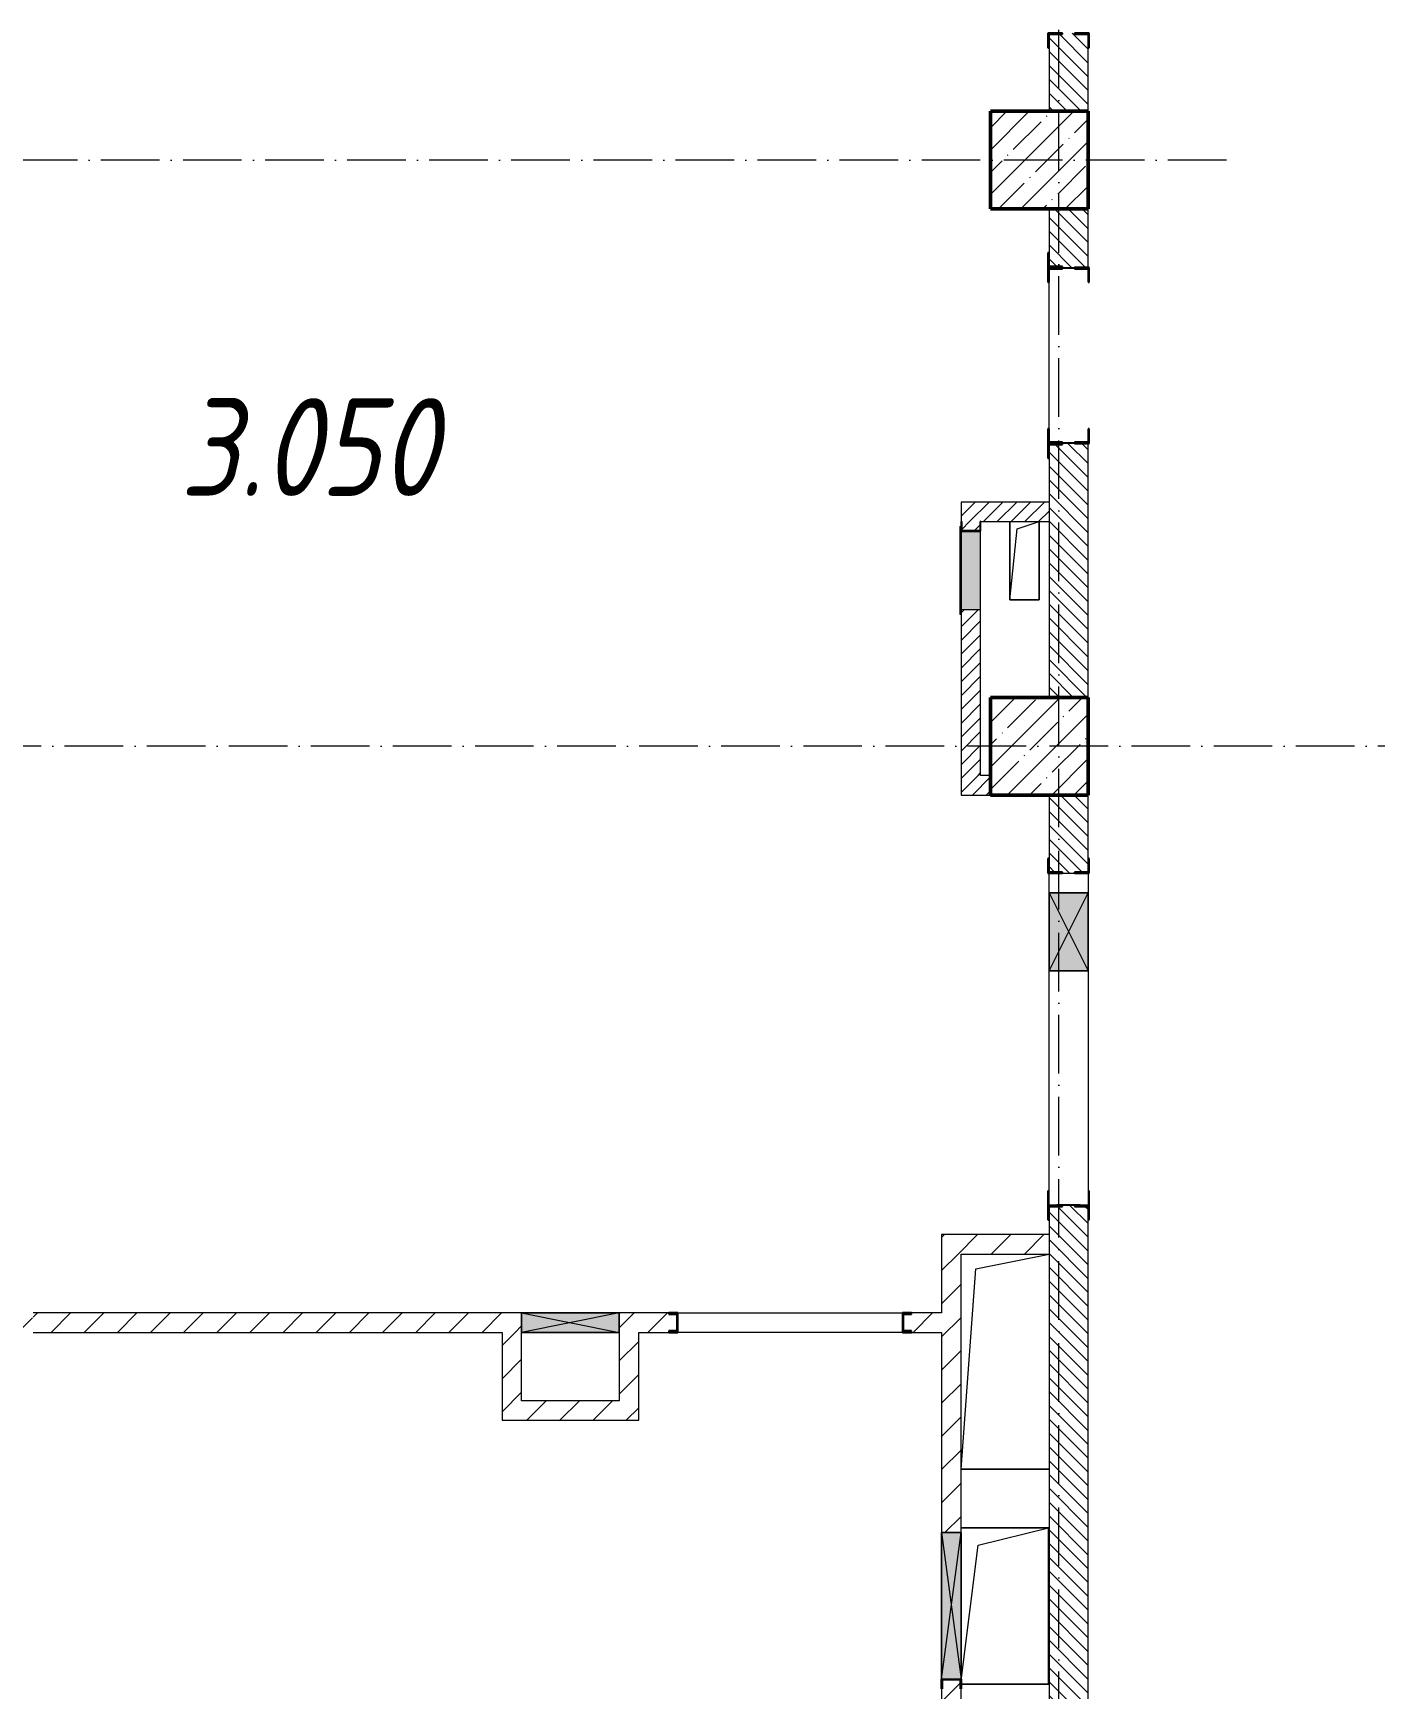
# Model space of a CAD drawing. Header units: millimetres. Extents: x 2294 to 908349, y -83289 to 219220.
# Drawn here: x 165784 to 172651, y 33681 to 42156 of the extents above; entities that cross this region are included whole.
import ezdxf

# ---------------------------------------------------------------- set-up
doc = ezdxf.new("R2010")
doc.units = ezdxf.units.MM
doc.linetypes.add('50_200_ШТРИХ_1Т_ш5_п1_п1_', pattern=[700, 500, -100, 0, -100])
for name, color, linetype, lineweight in [('A-DETL-GENF-OTLN', 7, 'Continuous', 9), ('A-FLOR-____-OTLN', 7, 'Continuous', 9), ('A-GENM-____-MCUT', 7, 'Continuous', 25), ('A-GENM-____-OTLN', 7, 'Continuous', 9), ('A-GENM-____-OTLN-1', 7, 'Continuous', 25), ('A-GLAZ-____-OTLN', 7, 'Continuous', 9), ('A-WALL-____-MCUT-3', 7, 'Continuous', 9), ('A-WALL-____-PATT-1', 7, 'Continuous', 9), ('A-WALL-FNSH-MCUT-1', 7, 'Continuous', 9), ('I-WALL-____-OTLN', 7, 'Continuous', 9), ('S-COLS-____-MCUT', 7, 'Continuous', 50), ('S-COLS-____-OTLN', 7, 'Continuous', 9), ('S-GRID-____-OTLN-1', 7, '50_200_ШТРИХ_1Т_ш5_п1_п1_', 9), ('Марки помещений', 7, 'Continuous', 9)]:
    doc.layers.add(name, color=color, linetype=linetype, lineweight=lineweight)
doc.layers.add('A-GLAZ-____-OTLN-1', color=7, linetype='Continuous', lineweight=9, true_color=0xc0c0c0)
doc.styles.add('ISOCPEUR_I_2', font='isocpeui.ttf', dxfattribs={"width": 0.85, "height": 2.3})
pattern_1 = [(45, (165583.51, 6025.28), (-84.8528, 84.8528), [])]
pattern_2 = [(135, (165583.507, 6025.276), (-35.35534, -35.35534), [])]
pattern_3 = [(45, (165583.507, 6025.276), (-35.35534, 35.35534), [])]

# ---------------------------------------------------------------- blocks, each defined once
blk = doc.blocks.new('3osi')
at = {"layer": 'S-GRID-____-OTLN-1', "color": 251, "ltscale": 0.6, "true_color": 0x636466}
for p, q in [((171033.5, 1542.7), (171033.5, 55906.2)), ((171892, 41506.3), (160914.7, 41506.3)), ((192291.2, 38506.3), (160914.7, 38506.3))]:
    blk.add_line(p, q, dxfattribs=at)
blk = doc.blocks.new('BSC_Колонна _Прямоугольная - 500х500-V42-АР1_План отверстий 3 этажа в осях 1-64_А-ГГ')
at = {"layer": 'S-COLS-____-OTLN'}
h = blk.add_hatch(dxfattribs=at)
h.set_pattern_fill('FP_79', color=256, style=0, pattern_type=2)
h.set_pattern_definition([(45, (-5350, -32481.04), (-114.04925, 114.04925), []), (45, (-5235.95, -32481.04), (-114.04925, 114.04925), [201.613, -40.323, 3.353, -36.97])])
h.paths.add_polyline_path([(-250, -250), (250, -250), (250, 250), (-250, 250)], flags=0)
at = {"layer": 'S-COLS-____-MCUT'}
for p, q in [((250, 250), (-250, 250)), ((-250, 250), (-250, -250)), ((250, -250), (250, 250)), ((-250, -250), (250, -250))]:
    blk.add_line(p, q, dxfattribs=at)
blk = doc.blocks.new('BSC_Колонна _Прямоугольная - 500х500-V54-АР1_План отверстий 3 этажа в осях 1-64_А-ГГ')
at = {"layer": 'S-COLS-____-OTLN'}
h = blk.add_hatch(dxfattribs=at)
h.set_pattern_fill('FP_91', color=256, style=0, pattern_type=2)
h.set_pattern_definition([(45, (-5350, -35481.04), (-114.04925, 114.04925), []), (45, (-5235.95, -35481.04), (-114.04925, 114.04925), [201.613, -40.323, 3.353, -36.97])])
h.paths.add_polyline_path([(-250, -250), (250, -250), (250, 250), (-250, 250)], flags=0)
at = {"layer": 'S-COLS-____-MCUT'}
for p, q in [((250, 250), (-250, 250)), ((-250, 250), (-250, -250)), ((250, -250), (250, 250)), ((-250, -250), (250, -250))]:
    blk.add_line(p, q, dxfattribs=at)
blk = doc.blocks.new('154_Стойка_СКБ_Швеллер - СМ-2180_100-28318692-АР1_План отверстий 3 этажа в осях 1-64_А-ГГ')
at = {"layer": 'A-GENM-____-MCUT'}
for p, q in [((171, 50), (125, 50)), ((125, 50), (125, -50)), ((129.5, 42.4), (171, 42.4)), ((129.5, -42.4), (129.5, 42.4)), ((171, 42.4), (171, 50)), ((125, -50), (171, -50)), ((171, -42.4), (129.5, -42.4)), ((171, -50), (171, -42.4))]:
    blk.add_line(p, q, dxfattribs=at)
blk = doc.blocks.new('154_Стойка_СКБ_Уголок - СМ-2480_200-28447058-АР1_План отверстий 3 этажа в осях 1-64_А-ГГ')
at = {"layer": 'A-GENM-____-MCUT'}
for p, q in [((125, 156), (125, 81)), ((200, 156), (125, 156)), ((131, 81), (131, 150)), ((131, 150), (200, 150)), ((200, 150), (200, 156)), ((125, 81), (131, 81)), ((131, 19), (125, 19)), ((125, 19), (125, -56)), ((131, -50), (131, 19)), ((125, -56), (200, -56)), ((200, -50), (131, -50)), ((200, -56), (200, -50))]:
    blk.add_line(p, q, dxfattribs=at)
blk = doc.blocks.new('Стойка_Влож_Полоса боковая - Полоса-28346330-АР1_План отверстий 3 этажа в осях 1-64_А-ГГ')
at = {"layer": 'A-GENM-____-OTLN'}
for p, q in [((-5, -31), (-5, 31)), ((0, 31), (0, -31))]:
    blk.add_line(p, q, dxfattribs=at)
blk = doc.blocks.new('Стойка_Влож_Уголок - Уголок-28346305-АР1_План отверстий 3 этажа в осях 1-64_А-ГГ')
at = {"layer": 'A-GENM-____-MCUT'}
for p, q in [((75, 75), (0, 75)), ((0, 0), (6, 0)), ((6, 69), (75, 69)), ((6, 0), (6, 69)), ((75, 69), (75, 75))]:
    blk.add_line(p, q, dxfattribs=at)
blk = doc.blocks.new('Стойка_Влож_Уголок - Уголок-28346304-АР1_План отверстий 3 этажа в осях 1-64_А-ГГ')
at = {"layer": 'A-GENM-____-MCUT'}
for p, q in [((6, 0), (0, 0)), ((6, -69), (6, 0)), ((0, -75), (75, -75)), ((75, -69), (6, -69)), ((75, -75), (75, -69))]:
    blk.add_line(p, q, dxfattribs=at)
blk = doc.blocks.new('154_Стойка_СКБ_Уголок - СМ-2480_200-28346303-АР1_План отверстий 3 этажа в осях 1-64_А-ГГ')
at = {"layer": 'A-GENM-____-MCUT'}
for p, q in [((125, 156), (125, 81)), ((200, 156), (125, 156)), ((131, 81), (131, 150)), ((131, 150), (200, 150)), ((200, 150), (200, 156)), ((125, 81), (131, 81)), ((131, 19), (125, 19)), ((125, 19), (125, -56)), ((131, -50), (131, 19)), ((125, -56), (200, -56)), ((200, -50), (131, -50)), ((200, -56), (200, -50))]:
    blk.add_line(p, q, dxfattribs=at)
blk = doc.blocks.new('Стойка_Влож_Полоса боковая - Полоса-28213942-АР1_План отверстий 3 этажа в осях 1-64_А-ГГ')
at = {"layer": 'A-GENM-____-OTLN'}
for p, q in [((-5, 60), (0, 60)), ((-5, -60), (-5, 60)), ((0, 31), (0, -31)), ((0, -60), (-5, -60))]:
    blk.add_line(p, q, dxfattribs=at)
blk = doc.blocks.new('Стойка_Влож_Уголок_Опорный - Уголок-28213941-АР1_План отверстий 3 этажа в осях 1-64_А-ГГ')
at = {"layer": 'A-GENM-____-OTLN'}
for p, q in [((-212, -6), (-212, 0)), ((0, 0), (0, -6)), ((-212, -75), (-212, -6)), ((-212, -6), (-206, -6)), ((-212, -75), (-206, -75)), ((-6, -6), (0, -6)), ((-6, -75), (0, -75)), ((0, -6), (0, -75))]:
    blk.add_line(p, q, dxfattribs=at)
blk = doc.blocks.new('Фахверк_СКБ_Уголок - 200_3960-28268576-АР1_План отверстий 3 этажа в осях 1-64_А-ГГ')
at = {"layer": 'A-GENM-____-MCUT'}
for p, q in [((200, 156), (125, 156)), ((125, 156), (125, 81)), ((131, 81), (131, 150)), ((131, 150), (200, 150)), ((200, 150), (200, 156)), ((125, 81), (131, 81)), ((131, 19), (125, 19)), ((125, 19), (125, -56)), ((131, -50), (131, 19)), ((125, -56), (200, -56)), ((200, -50), (131, -50)), ((200, -56), (200, -50))]:
    blk.add_line(p, q, dxfattribs=at)
blk = doc.blocks.new('154_Фахверк_СКБ_Швеллер - Тип_100_3960-V166-АР1_План отверстий 3 этажа в осях 1-64_А-ГГ')
at = {"layer": 'A-GENM-____-MCUT'}
for p, q in [((125, 50), (175, 50)), ((128, 47), (128, -47)), ((175, 47), (128, 47)), ((175, 50), (175, 47)), ((175, -50), (125, -50)), ((128, -47), (175, -47)), ((175, -47), (175, -50))]:
    blk.add_line(p, q, dxfattribs=at)
blk = doc.blocks.new('AR_Отверстие Ниша - Лючок-32405374-АР1_План отверстий 3 этажа в осях 1-64_А-ГГ')
at = {"layer": 'A-GLAZ-____-OTLN'}
blk.add_hatch(color=256, dxfattribs=at).paths.add_polyline_path([(200, -47), (200, 50), (-200, 50), (-200, -50), (200, -50)], flags=0)
for p, q in [((200, 50), (-200, 50)), ((200, -50), (200, 50)), ((-200, -50), (200, -50))]:
    blk.add_line(p, q, dxfattribs=at)
blk = doc.blocks.new('Л_Общий_Лючок - Лючок-29684370-АР1_План отверстий 3 этажа в осях 1-64_А-ГГ')
at = {"layer": 'A-GLAZ-____-OTLN-1'}
blk.add_hatch(color=256, dxfattribs=at).paths.add_polyline_path([(-24, 6), (-24, 0), (424, 0), (424, 6), (0, 6)], flags=0)
at = {"layer": 'A-GLAZ-____-OTLN'}
for p, q in [((424, 6), (-24, 6)), ((-24, 6), (-24, 0)), ((424, 6), (424, 0))]:
    blk.add_line(p, q, dxfattribs=at)
blk = doc.blocks.new('154_Фахверк_СКБ_Швеллер - Тип_100_3960_зеркало-29769493-АР1_План отверстий 3 этажа в осях 1-64_А-ГГ')
at = {"layer": 'A-GENM-____-MCUT'}
for p, q in [((175, 50), (125, 50)), ((125, 50), (125, -50)), ((128, 47), (175, 47)), ((128, -47), (128, 47)), ((175, 47), (175, 50)), ((125, -50), (175, -50)), ((175, -47), (128, -47)), ((175, -50), (175, -47))]:
    blk.add_line(p, q, dxfattribs=at)
blk = doc.blocks.new('AR_Отверстие прямоугольное _в плите_ - AR_Отверстие прямоугольное _в плите_-30459278-АР1_План отверстий 3 этажа в осях 1-64_А-ГГ')
at = {"layer": 'A-GENM-____-OTLN'}
for p, q in [((-75, 200), (-75, -200)), ((-37.5, 162.5), (75, 200)), ((75, -200), (75, 200)), ((-75, -200), (-37.5, 162.5)), ((-75, -200), (75, -200))]:
    blk.add_line(p, q, dxfattribs=at)
blk = doc.blocks.new('AR_Отверстие прямоугольное _в плите_ - AR_Отверстие прямоугольное _в плите_-30552862-АР1_План отверстий 3 этажа в осях 1-64_А-ГГ')
at = {"layer": 'A-GENM-____-OTLN'}
for p, q in [((225, 400), (-222.7, 400)), ((-135, 310), (225, 400)), ((225, -400), (225, 400)), ((-222.7, -382), (-135, 310)), ((-222.7, -400), (225, -400))]:
    blk.add_line(p, q, dxfattribs=at)
blk = doc.blocks.new('AR_Отверстие прямоугольное _в плите_ - AR_Отверстие прямоугольное _в плите_-30552917-АР1_План отверстий 3 этажа в осях 1-64_А-ГГ')
at = {"layer": 'A-GENM-____-OTLN'}
for p, q in [((-150, 475), (225, 550)), ((-225, -550), (-150, 475)), ((-225, -550), (225, -550))]:
    blk.add_line(p, q, dxfattribs=at)
blk = doc.blocks.new('AR_Отверстие прямоугольное _в стене_ - AR_Отверстие прямоугольное _в стене__ОВ-37002441-АР1_План отверстий 3 этажа в осях 1-64_А-ГГ')
at = {"layer": 'A-GLAZ-____-OTLN'}
blk.add_hatch(color=256, dxfattribs=at).paths.add_polyline_path([(-375, -50), (375, -50), (375, 50), (-375, 50)], flags=0)
at = {"layer": 'A-DETL-GENF-OTLN'}
for p, q in [((-375, -50), (-375, 50)), ((-375, 50), (375, 50)), ((375, 50), (-375, -50)), ((-375, 50), (375, -50)), ((375, 50), (-375, 50)), ((-375, 50), (-375, -50)), ((375, 50), (375, -50)), ((375, -50), (375, 50)), ((375, -50), (-375, -50)), ((-375, -50), (375, -50))]:
    blk.add_line(p, q, dxfattribs=at)
blk = doc.blocks.new('AR_Отверстие прямоугольное _в стене__БезПР - AR_Отверстие прямоугольное _в стене__БезПР-36788828-АР1_План отверстий 3 этажа в осях 1-64_А-ГГ')
at = {"layer": 'A-GLAZ-____-OTLN'}
blk.add_hatch(color=256, dxfattribs=at).paths.add_polyline_path([(250, -50), (250, 50), (-250, 50), (-250, -50)], flags=0)
at = {"layer": 'A-DETL-GENF-OTLN'}
for p, q in [((-250, -50), (-250, 50)), ((-250, 50), (250, 50)), ((250, 50), (-250, -50)), ((-250, 50), (250, -50)), ((250, 50), (-250, 50)), ((-250, 50), (-250, -50)), ((250, 50), (250, -50)), ((250, -50), (250, 50)), ((250, -50), (-250, -50)), ((-250, -50), (250, -50))]:
    blk.add_line(p, q, dxfattribs=at)
at = {"layer": 'A-GLAZ-____-OTLN'}
blk.add_line((250, 50), (-250, 50), dxfattribs=at)
blk = doc.blocks.new('AR_Отверстие прямоугольное _в стене__БезПР - AR_Отверстие прямоугольное _в стене__БезПР-36428632-АР1_План отверстий 3 этажа в осях 1-64_А-ГГ')
at = {"layer": 'A-GLAZ-____-OTLN'}
blk.add_hatch(color=256, dxfattribs=at).paths.add_polyline_path([(-200, -100), (200, -100), (200, 100), (-200, 100)], flags=0)
at = {"layer": 'A-DETL-GENF-OTLN'}
for p, q in [((-200, -100), (-200, 100)), ((-200, 100), (200, 100)), ((200, 100), (-200, -100)), ((-200, 100), (200, -100)), ((200, 100), (-200, 100)), ((-200, 100), (-200, -100)), ((200, 100), (200, -100)), ((200, -100), (200, 100)), ((200, -100), (-200, -100)), ((-200, -100), (200, -100))]:
    blk.add_line(p, q, dxfattribs=at)
at = {"layer": 'A-GLAZ-____-OTLN'}
blk.add_line((200, 100), (-200, 100), dxfattribs=at)
blk = doc.blocks.new('3floor')
at = {"layer": 'A-WALL-____-PATT-1'}
h = blk.add_hatch(dxfattribs=at)
h.set_pattern_fill('FP_6', color=256, style=0, pattern_type=2)
h.set_pattern_definition(pattern_2)
h.paths.add_polyline_path([(171143.5, 41756.3), (171183.5, 41756.3), (171183.5, 42150.3), (171114.5, 42150.3), (171114.5, 42156.3), (171052.5, 42156.3), (171052.5, 42150.3), (170983.5, 42150.3), (170983.5, 41756.3), (171023.5, 41756.3)], flags=0)
h.paths.add_polyline_path([(171052.5, 43956.3), (171114.5, 43956.3), (171114.5, 43962.3), (171183.5, 43962.3), (171183.5, 44256.3), (170983.5, 44256.3), (170983.5, 43962.3), (171052.5, 43962.3)], flags=0)
h = blk.add_hatch(dxfattribs=at)
h.set_pattern_fill('FP_6', color=256, style=0, pattern_type=2)
h.set_pattern_definition(pattern_2)
h.paths.add_polyline_path([(171183.5, 38756.3), (171183.5, 40056.3), (170983.5, 40056.3), (170983.5, 38756.3)], flags=0)
h.paths.add_polyline_path([(171023.5, 40956.3), (171183.5, 40956.3), (171183.5, 41256.3), (170983.5, 41256.3), (170983.5, 40956.3)], flags=0)
h = blk.add_hatch(dxfattribs=at)
h.set_pattern_fill('FP_5', color=256, style=0, pattern_type=2)
h.set_pattern_definition(pattern_3)
h.paths.add_polyline_path([(170983.5, 39656.3), (170983.5, 39756.3), (170533.5, 39756.3), (170533.5, 39656.3), (170872.2, 39656.3)], flags=0)
h = blk.add_hatch(dxfattribs=at)
h.set_pattern_fill('FP_5', color=256, style=0, pattern_type=2)
h.set_pattern_definition(pattern_3)
h.paths.add_polyline_path([(170533.5, 38356.3), (170633.5, 38356.3), (170633.5, 39206.3), (170533.5, 39206.3)], flags=0)
h.paths.add_polyline_path([(170630.5, 39609.3), (170630.5, 39656.3), (170536.5, 39656.3), (170536.5, 39609.3)], flags=0)
h = blk.add_hatch(dxfattribs=at)
h.set_pattern_fill('FP_5', color=256, style=0, pattern_type=2)
h.set_pattern_definition(pattern_3)
h.paths.add_polyline_path([(170533.5, 38256.3), (170683.5, 38256.3), (170683.5, 38356.3), (170533.5, 38356.3)], flags=0)
h = blk.add_hatch(dxfattribs=at)
h.set_pattern_fill('FP_6', color=256, style=0, pattern_type=2)
h.set_pattern_definition(pattern_2)
h.paths.add_polyline_path([(171183.5, 32756.3), (171183.5, 36150.3), (171114.5, 36150.3), (171114.5, 36156.3), (171052.5, 36156.3), (171052.5, 36150.3), (170983.5, 36150.3), (170983.5, 32756.3)], flags=0)
h.paths.add_polyline_path([(171114.5, 37856.3), (171114.5, 37862.3), (171183.5, 37862.3), (171183.5, 38256.3), (170983.5, 38256.3), (170983.5, 37862.3), (171052.5, 37862.3), (171052.5, 37856.3)], flags=0)
h = blk.add_hatch(dxfattribs=at)
h.set_pattern_fill('FP_4', color=256, style=0, pattern_type=2)
h.set_pattern_definition(pattern_1)
h.paths.add_polyline_path([(170983.5, 35906.3), (170983.5, 36006.3), (170433.5, 36006.3), (170433.5, 35906.3), (170872.2, 35906.3)], flags=0)
h = blk.add_hatch(dxfattribs=at)
h.set_pattern_fill('FP_4', color=256, style=0, pattern_type=2)
h.set_pattern_definition(pattern_1)
h.paths.add_polyline_path([(170433.5, 32006.3), (170533.5, 32006.3), (170533.5, 33256.3), (170433.5, 33256.3)], flags=0)
h.paths.add_polyline_path([(170436.5, 33606.3), (170533.5, 33606.3), (170533.5, 33681.3), (170530.5, 33681.3), (170530.5, 33728.3), (170436.5, 33728.3), (170436.4, 33681.3), (170433.5, 33681.3), (170433.5, 33606.3)], flags=0)
h.paths.add_polyline_path([(170533.5, 34481.3), (170533.5, 35906.3), (170433.5, 35906.3), (170433.5, 34481.3)], flags=0)
h = blk.add_hatch(dxfattribs=at)
h.set_pattern_fill('FP_4', color=256, style=0, pattern_type=2)
h.set_pattern_definition(pattern_1)
h.paths.add_polyline_path([(170433.5, 35506.3), (170433.5, 35606.3), (170279.5, 35606.3), (170279.5, 35598.7), (170238, 35598.7), (170238, 35513.9), (170279.5, 35513.9), (170279.5, 35506.3), (170292.7, 35506.3)], flags=0)
h.paths.add_polyline_path([(169037.5, 35506.3), (169037.5, 35513.9), (169079, 35513.9), (169079, 35598.7), (169037.5, 35598.7), (169037.5, 35606.3), (168783.5, 35606.3), (168783.5, 35506.3), (168883.5, 35506.3)], flags=0)
h.paths.add_polyline_path([(168283.5, 35506.3), (168283.5, 35606.3), (165783.5, 35606.3), (165783.5, 35506.3), (168183.5, 35506.3)], flags=0)
h.paths.add_polyline_path([(165733.5, 35506.3), (165733.5, 35509.3), (165780.5, 35509.3), (165780.5, 35603.3), (165733.5, 35603.3), (165733.5, 35606.3), (163383.5, 35606.3), (163383.5, 35506.3), (165569.8, 35506.3)], flags=0)
h = blk.add_hatch(dxfattribs=at)
h.set_pattern_fill('FP_4', color=256, style=0, pattern_type=2)
h.set_pattern_definition(pattern_1)
h.paths.add_polyline_path([(168283.5, 35056.3), (168283.5, 35506.3), (168183.5, 35506.3), (168183.5, 35056.3)], flags=0)
h = blk.add_hatch(dxfattribs=at)
h.set_pattern_fill('FP_4', color=256, style=0, pattern_type=2)
h.set_pattern_definition(pattern_1)
h.paths.add_polyline_path([(168883.5, 35056.3), (168883.5, 35506.3), (168783.5, 35506.3), (168783.5, 35056.3)], flags=0)
h = blk.add_hatch(dxfattribs=at)
h.set_pattern_fill('FP_4', color=256, style=0, pattern_type=2)
h.set_pattern_definition(pattern_1)
h.paths.add_polyline_path([(168783.5, 35056.3), (168783.5, 35156.3), (168283.5, 35156.3), (168283.5, 35056.3)], flags=0)
at = {"layer": 'A-FLOR-____-OTLN'}
for p, q in [((170783.5, 39256.3), (170783.5, 39656.3)), ((170933.5, 39656.3), (170933.5, 39256.3)), ((170933.5, 39256.3), (170783.5, 39256.3)), ((170983.5, 34806.3), (170533.5, 34806.3)), ((170533.5, 34506.3), (170981.2, 34506.3)), ((170981.2, 34506.3), (170981.2, 33706.3)), ((170981.2, 33706.3), (170533.5, 33706.3))]:
    blk.add_line(p, q, dxfattribs=at)
at = {"layer": 'A-WALL-____-MCUT-3'}
for p, q in [((170983.5, 42081.3), (170983.5, 41756.3)), ((171183.5, 41756.3), (171183.5, 42081.3)), ((170983.5, 41256.3), (170983.5, 40956.3)), ((171183.5, 40956.3), (171183.5, 41256.3)), ((170983.5, 40056.3), (170983.5, 38756.3)), ((171183.5, 38756.3), (171183.5, 40056.3)), ((170983.5, 38256.3), (170983.5, 37931.3)), ((171183.5, 37931.3), (171183.5, 38256.3)), ((171052.5, 37856.3), (171114.5, 37856.3)), ((170983.5, 36081.3), (170983.5, 32756.3)), ((171183.5, 32756.3), (171183.5, 36081.3))]:
    blk.add_line(p, q, dxfattribs=at)
at = {"layer": 'A-WALL-FNSH-MCUT-1'}
for p, q in [((170983.5, 39756.3), (170533.5, 39756.3)), ((170533.5, 39756.3), (170533.5, 39656.3)), ((170633.5, 39656.3), (170983.5, 39656.3)), ((170533.5, 39206.3), (170533.5, 38256.3)), ((170633.5, 38356.3), (170633.5, 39206.3)), ((170683.5, 38356.3), (170633.5, 38356.3)), ((170533.5, 38256.3), (170683.5, 38256.3)), ((170433.5, 36006.3), (170433.5, 35606.3)), ((170983.5, 36006.3), (170433.5, 36006.3)), ((170533.5, 34481.3), (170533.5, 35906.3)), ((170533.5, 35906.3), (170983.5, 35906.3)), ((168283.5, 35606.3), (165783.5, 35606.3)), ((169037.5, 35606.3), (168783.5, 35606.3)), ((170433.5, 35606.3), (170279.5, 35606.3)), ((165783.5, 35506.3), (168183.5, 35506.3)), ((168183.5, 35506.3), (168183.5, 35056.3)), ((168283.5, 35156.3), (168283.5, 35506.3)), ((168783.5, 35506.3), (168783.5, 35156.3)), ((168883.5, 35506.3), (169037.5, 35506.3)), ((168883.5, 35056.3), (168883.5, 35506.3)), ((170279.5, 35506.3), (170433.5, 35506.3)), ((170433.5, 35506.3), (170433.5, 34481.3)), ((168783.5, 35156.3), (168283.5, 35156.3)), ((168183.5, 35056.3), (168883.5, 35056.3)), ((170433.5, 33681.3), (170433.5, 33606.3)), ((170533.5, 33606.3), (170533.5, 33681.3))]:
    blk.add_line(p, q, dxfattribs=at)
at = {"layer": 'I-WALL-____-OTLN'}
for p, q in [((170983.5, 40131.3), (170983.5, 40881.3)), ((170983.5, 37756.3), (170983.5, 37856.3)), ((171183.5, 37856.3), (171183.5, 37756.3)), ((170983.5, 36156.3), (170983.5, 37356.3)), ((171183.5, 37356.3), (171183.5, 36156.3)), ((169083.5, 35606.3), (170233.5, 35606.3)), ((170233.5, 35506.3), (169083.5, 35506.3))]:
    blk.add_line(p, q, dxfattribs=at)
at = {"layer": 'A-GENM-____-OTLN'}
for name, p, rotation in [('Стойка_Влож_Уголок - Уголок-28346305-АР1_План отверстий 3 этажа в осях 1-64_А-ГГ', (171052.5, 40956.3), 89.99999999999991), ('Стойка_Влож_Полоса боковая - Полоса-28346330-АР1_План отверстий 3 этажа в осях 1-64_А-ГГ', (171083.5, 40956.3), 89.99999999999991), ('Стойка_Влож_Уголок - Уголок-28346304-АР1_План отверстий 3 этажа в осях 1-64_А-ГГ', (171052.5, 40056.3), 270.0000000000002), ('Стойка_Влож_Полоса боковая - Полоса-28346330-АР1_План отверстий 3 этажа в осях 1-64_А-ГГ', (171083.5, 40056.3), 269.9999999999999), ('Стойка_Влож_Уголок_Опорный - Уголок-28213941-АР1_План отверстий 3 этажа в осях 1-64_А-ГГ', (170977.5, 36156.3), 180), ('Стойка_Влож_Полоса боковая - Полоса-28213942-АР1_План отверстий 3 этажа в осях 1-64_А-ГГ', (171083.5, 36156.3), 269.9999999999999)]:
    blk.add_blockref(name, p, dxfattribs=dict(at, rotation=rotation))
for name, p in [('AR_Отверстие прямоугольное _в плите_ - AR_Отверстие прямоугольное _в плите_-30459278-АР1_План отверстий 3 этажа в осях 1-64_А-ГГ', (170858.5, 39456.3)), ('AR_Отверстие прямоугольное _в плите_ - AR_Отверстие прямоугольное _в плите_-30552917-АР1_План отверстий 3 этажа в осях 1-64_А-ГГ', (170758.5, 35356.3)), ('AR_Отверстие прямоугольное _в плите_ - AR_Отверстие прямоугольное _в плите_-30552862-АР1_План отверстий 3 этажа в осях 1-64_А-ГГ', (170756.2, 34106.3))]:
    blk.add_blockref(name, p, dxfattribs=at)
at = {"layer": 'A-GENM-____-OTLN-1'}
for name, p, rotation in [('154_Стойка_СКБ_Уголок - СМ-2480_200-28346303-АР1_План отверстий 3 этажа в осях 1-64_А-ГГ', (171033.5, 42281.3), 269.9999999999999), ('154_Стойка_СКБ_Уголок - СМ-2480_200-28447058-АР1_План отверстий 3 этажа в осях 1-64_А-ГГ', (171033.5, 41081.3), 269.9999999999999), ('154_Стойка_СКБ_Уголок - СМ-2480_200-28447058-АР1_План отверстий 3 этажа в осях 1-64_А-ГГ', (171133.5, 39931.3), 89.99999999999991), ('154_Фахверк_СКБ_Швеллер - Тип_100_3960_зеркало-29769493-АР1_План отверстий 3 этажа в осях 1-64_А-ГГ', (170583.5, 39481.3), 89.99999999999993), ('Фахверк_СКБ_Уголок - 200_3960-28268576-АР1_План отверстий 3 этажа в осях 1-64_А-ГГ', (171133.5, 37731.3), 89.99999999999991), ('154_Стойка_СКБ_Уголок - СМ-2480_200-28346303-АР1_План отверстий 3 этажа в осях 1-64_А-ГГ', (171033.5, 36281.3), 269.9999999999999), ('154_Стойка_СКБ_Швеллер - СМ-2180_100-28318692-АР1_План отверстий 3 этажа в осях 1-64_А-ГГ', (169208.5, 35556.3), 180), ('154_Фахверк_СКБ_Швеллер - Тип_100_3960-V166-АР1_План отверстий 3 этажа в осях 1-64_А-ГГ', (170483.5, 33856.3), 269.9999999999999)]:
    blk.add_blockref(name, p, dxfattribs=dict(at, rotation=rotation))
blk.add_blockref('154_Стойка_СКБ_Швеллер - СМ-2180_100-28318692-АР1_План отверстий 3 этажа в осях 1-64_А-ГГ', (170108.5, 35556.3), dxfattribs=at)
at = {"layer": 'A-GLAZ-____-OTLN'}
for name, p, rotation in [('Л_Общий_Лючок - Лючок-29684370-АР1_План отверстий 3 этажа в осях 1-64_А-ГГ', (170533.5, 39206.3), 89.99999999999991), ('AR_Отверстие Ниша - Лючок-32405374-АР1_План отверстий 3 этажа в осях 1-64_А-ГГ', (170583.5, 39406.3), 269.9999999999999), ('AR_Отверстие прямоугольное _в стене__БезПР - AR_Отверстие прямоугольное _в стене__БезПР-36428632-АР1_План отверстий 3 этажа в осях 1-64_А-ГГ', (171083.5, 37556.3), 89.99999999999991), ('AR_Отверстие прямоугольное _в стене_ - AR_Отверстие прямоугольное _в стене__ОВ-37002441-АР1_План отверстий 3 этажа в осях 1-64_А-ГГ', (170483.5, 34106.3), 89.99999999999991)]:
    blk.add_blockref(name, p, dxfattribs=dict(at, rotation=rotation))
blk.add_blockref('AR_Отверстие прямоугольное _в стене__БезПР - AR_Отверстие прямоугольное _в стене__БезПР-36788828-АР1_План отверстий 3 этажа в осях 1-64_А-ГГ', (168533.5, 35556.3), dxfattribs=at)
at = {"layer": 'S-COLS-____-OTLN'}
for name, p in [('BSC_Колонна _Прямоугольная - 500х500-V54-АР1_План отверстий 3 этажа в осях 1-64_А-ГГ', (170933.5, 41506.3)), ('BSC_Колонна _Прямоугольная - 500х500-V42-АР1_План отверстий 3 этажа в осях 1-64_А-ГГ', (170933.5, 38506.3))]:
    blk.add_blockref(name, p, dxfattribs=at)
at = {"layer": 'Марки помещений', "insert": (166534.7, 40287.7), "char_height": 500, "width": 785.654, "attachment_point": 1, "style": 'ISOCPEUR_I_2'}
blk.add_mtext('3.050', dxfattribs=at)

msp = doc.modelspace()

# ---------------------------------------------------------------- block references
for name in ['3osi', '3floor']:
    msp.add_blockref(name, (0, 0))

doc.saveas('drawing.dxf')
